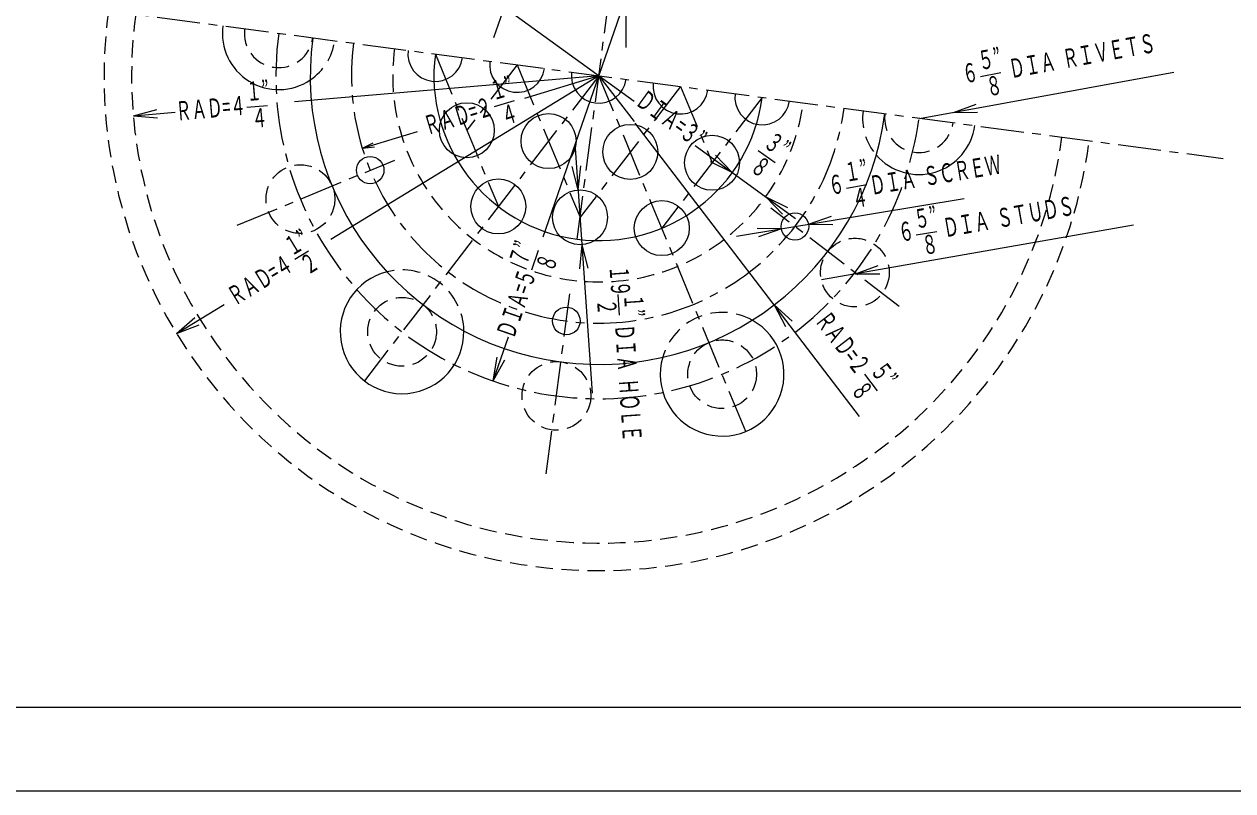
# Model space of a CAD drawing. Units: millimetres, scale not verified. Extents: x -574 to 574, y -406 to 12973.
# Drawn here: x 21.3 to 300.6, y -406.2 to -229.1 of the extents above; entities that cross this region are included whole.
import ezdxf
from ezdxf.enums import TextEntityAlignment as Align

# ---------------------------------------------------------------- set-up
doc = ezdxf.new("R2010")
doc.units = ezdxf.units.MM
doc.header["$LTSCALE"] = 2
doc.linetypes.add('CHAIN1', pattern=[8, 5, -1, 1, -1])
doc.linetypes.add('DASHED2', pattern=[3, 2, -1])
for name, color, linetype, lineweight in [('0-0_0', 3, 'Continuous', 18), ('0-1_芯', 4, 'CHAIN1', 18), ('0-2_寸法', 2, 'Continuous', 18), ('0-F_枠', 3, 'Continuous', 18)]:
    doc.layers.add(name, color=color, linetype=linetype, lineweight=lineweight)
doc.styles.add('ＭＳ ゴシック', font='')
doc.styles.get('ＭＳ ゴシック').set_extended_font_data('MS Gothic')

msp = doc.modelspace()

# ---------------------------------------------------------------- linework, layer by layer
at = {"layer": '0-0_0'}
for centre, radius in [((123.625, -253.632), 6.35), ((142.51, -256.135), 6.35), ((161.395, -258.638), 6.35), ((180.28, -261.141), 6.35), ((101.301, -262.856), 3.175), ((130.9, -271.238), 6.35), ((149.785, -273.741), 6.35), ((168.67, -276.244), 6.35), ((199.432, -275.86), 3.175), ((146.611, -297.686), 3.175)]:
    msp.add_circle(centre, radius, dxfattribs=at)
at = {"layer": '0-0_0', "color": 1, "linetype": 'DASHED2'}
for centre in [(85.162, -269.524), (213.276, -286.503), (108.647, -300.186), (182.613, -309.989), (144.317, -314.997)]:
    msp.add_circle(centre, 7.938, dxfattribs=at)
for centre, radius, start, end in [((154.12, -241.032), 114.3, 172.45022, 352.45022), ((154.12, -241.032), 107.95, 172.45022, 352.45022), ((80.154, -231.228), 7.938, 172.45022, 352.45022), ((80.154, -231.228), 13.018, 304.09852, 352.45022), ((154.12, -241.032), 47.625, 172.45022, 352.45022), ((228.086, -250.835), 13.018, 172.45022, 220.80193), ((228.086, -250.835), 7.938, 172.45022, 352.45022), ((108.647, -300.186), 14.287, 0.89422, 104.00623), ((182.613, -309.989), 14.287, 60.89422, 164.00623)]:
    msp.add_arc(centre, radius, start, end, dxfattribs=at)
at = {"layer": '0-0_0'}
for centre, radius, start, end in [((80.154, -231.228), 13.018, 172.45022, 304.09852), ((154.12, -241.032), 66.675, 172.45022, 352.45022), ((116.35, -236.026), 6.35, 172.45022, 352.45022), ((154.12, -241.032), 38.1, 172.45022, 352.45022), ((135.235, -238.529), 6.35, 172.45022, 352.45022), ((154.12, -241.032), 6.35, 172.45022, 352.45022), ((173.005, -243.535), 6.35, 172.45022, 352.45022), ((191.89, -246.038), 6.35, 172.45022, 352.45022), ((228.086, -250.835), 13.018, 220.80193, 352.45022), ((108.647, -300.186), 14.287, 104.00623, 0.89422), ((182.613, -309.989), 14.287, 164.00623, 60.89422)]:
    msp.add_arc(centre, radius, start, end, dxfattribs=at)
at = {"layer": '0-1_芯'}
for p, q in [((160.354, 269.903), (160.354, -234.488)), ((149.114, -278.801), (160.354, -193.998)), ((36.177, -225.4), (298.385, -260.152)), ((116.35, -236.026), (130.9, -271.238)), ((135.235, -238.529), (123.625, -253.632)), ((135.235, -238.529), (149.785, -273.741)), ((173.005, -243.535), (149.785, -273.741)), ((173.005, -243.535), (180.28, -261.141)), ((191.89, -246.038), (168.67, -276.244)), ((70.52, -275.574), (106.969, -260.514)), ((223.478, -294.346), (193.879, -271.591)), ((141.928, -333.025), (147.564, -290.498))]:
    msp.add_line(p, q, dxfattribs=at)
msp.add_lwpolyline([(188.069, -323.194), (154.12, -241.032), (99.94, -311.514)], dxfattribs=at)
for radius in [74.612, 57.15]:
    msp.add_arc((154.12, -241.032), radius, 172.45022, 352.45022, dxfattribs=at)
at = {"layer": '0-2_寸法'}
for p, q in [((177.537, -173.374), (141.212, -278.326)), ((129.851, -232.221), (138.711, -206.962)), ((123.281, -218.659), (162.247, -246.928)), ((154.12, -241.032), (83.839, -247.069)), ((154.12, -241.032), (92.167, -278.857)), ((154.12, -241.032), (136.934, -246.304)), ((154.12, -241.032), (162.247, -251.647)), ((228.227, -250.946), (286.964, -240.223)), ((242.269, -241.18), (246.999, -240.317)), ((72.777, -248.318), (77.568, -247.907)), ((130.016, -248.176), (134.614, -246.765)), ((236.035, -249.521), (241.286, -247.574)), ((46.566, -250.27), (51.978, -248.83)), ((46.566, -250.27), (56.195, -249.443)), ((46.566, -250.27), (52.144, -250.767)), ((236.035, -249.521), (241.635, -249.487)), ((99.483, -257.794), (112.23, -253.883)), ((214.382, -319.742), (162.533, -252.021)), ((99.483, -257.794), (101.977, -256.52)), ((99.483, -257.794), (102.262, -257.45)), ((148.682, -257.767), (152.59, -314.381)), ((176.378, -257.179), (199.565, -274.001)), ((184.959, -263.405), (181.066, -259.379)), ((190.954, -258.286), (194.847, -261.11)), ((149.347, -267.406), (147.998, -261.971)), ((149.347, -267.406), (149.938, -261.837)), ((184.959, -263.405), (179.924, -260.953)), ((211.325, -266.99), (216.069, -266.2)), ((185.907, -278.109), (238.506, -269.36)), ((192.669, -268.998), (197.704, -271.449)), ((192.669, -268.998), (196.562, -273.023)), ((202.563, -275.339), (207.844, -273.474)), ((196.3, -276.381), (190.7, -276.326)), ((196.3, -276.381), (191.019, -278.245)), ((202.563, -275.339), (208.163, -275.393)), ((205.595, -288.14), (277.656, -275.447)), ((227.455, -277.813), (232.191, -276.979)), ((83.902, -283.438), (87.07, -281.503)), ((138.643, -285.849), (140.216, -281.305)), ((150.222, -280.076), (149.632, -285.645)), ((150.222, -280.076), (151.572, -285.511)), ((213.412, -286.763), (218.675, -284.849)), ((213.412, -286.763), (219.012, -286.764)), ((158.498, -291.547), (158.83, -296.344)), ((56.565, -300.593), (67.573, -293.872)), ((194.652, -293.972), (198.777, -297.76)), ((194.652, -293.972), (197.233, -298.942)), ((56.565, -300.593), (60.766, -296.889)), ((56.565, -300.593), (61.779, -298.549)), ((129.716, -311.54), (133.25, -301.328)), ((129.716, -311.54), (130.601, -306.011)), ((129.716, -311.54), (132.439, -306.647)), ((215.509, -309.967), (218.432, -313.785))]:
    msp.add_line(p, q, dxfattribs=at)
at = {"layer": '0-F_枠'}
msp.add_lwpolyline([(-574.282, -406.203), (574.292, -406.203), (574.292, 406.203)], dxfattribs=at)
at = {"layer": '0-F_枠', "lineweight": 25}
msp.add_lwpolyline([(-554.962, -386.883), (554.962, -386.883), (554.962, 386.883)], dxfattribs=at)

# ---------------------------------------------------------------- texts
at = {"layer": '0-2_寸法', "style": 'ＭＳ ゴシック', "width": 0.6}
for s, rotation, p in [('ＤＩＡ ＲＩＶＥＴＳ', 10.346, (249.592, -242.948)), ('５”', 10.346, (242.379, -241.066)), ('６', 10.346, (238.759, -244.141)), ('１”', 4.91, (72.897, -248.215)), ('１”', 17.056, (130.112, -248.049)), ('８', 10.346, (244.284, -247.125)), ('ＲＡＤ=４', 4.91, (56.69, -252.734)), ('ＤＩＡ=３”', 324.04, (161.554, -248.616)), ('４', 4.91, (74.219, -254.428)), ('ＲＡＤ=２', 17.056, (114.896, -256.044)), ('４', 17.056, (132.712, -253.845)), ('３”', 324.04, (191.113, -258.287)), ('ＤＩＡ ＳＣＲＥＷ', 9.444, (217.336, -269.899)), ('８', 324.04, (188.048, -263.85)), ('１”', 9.444, (211.437, -266.877)), ('６', 9.444, (207.77, -269.895)), ('４', 9.444, (213.247, -272.966)), ('ＤＩＡ ＳＴＵＤＳ', 9.99, (234.326, -279.698)), ('５”', 9.99, (227.566, -277.7)), ('１”', 31.406, (83.783, -283.952)), ('６', 9.99, (223.927, -280.753)), ('７”', 70.909, (138.598, -285.697)), ('８', 9.99, (229.433, -283.771)), ('ＲＡＤ=４', 31.406, (70.745, -295.415)), ('２', 31.406, (87.523, -288.314)), ('８', 70.909, (144.811, -287.016)), ('ＤＩＡ=５', 70.909, (135.716, -302.421)), ('１９', 273.949, (155.25, -285.113)), ('１”', 273.949, (158.6, -291.669)), ('２', 273.949, (152.366, -292.887)), ('ＲＡＤ=２', 307.438, (202.811, -298.413)), ('ＤＩＡ ＨＯＬＥ', 273.949, (156.529, -298.756)), ('５”', 307.438, (215.661, -310.013)), ('８', 307.438, (211.134, -314.468))]:
    msp.add_text(s, height=4.399, rotation=rotation, dxfattribs=at).set_placement(p, align=Align.BOTTOM_LEFT)

doc.saveas('drawing.dxf')
